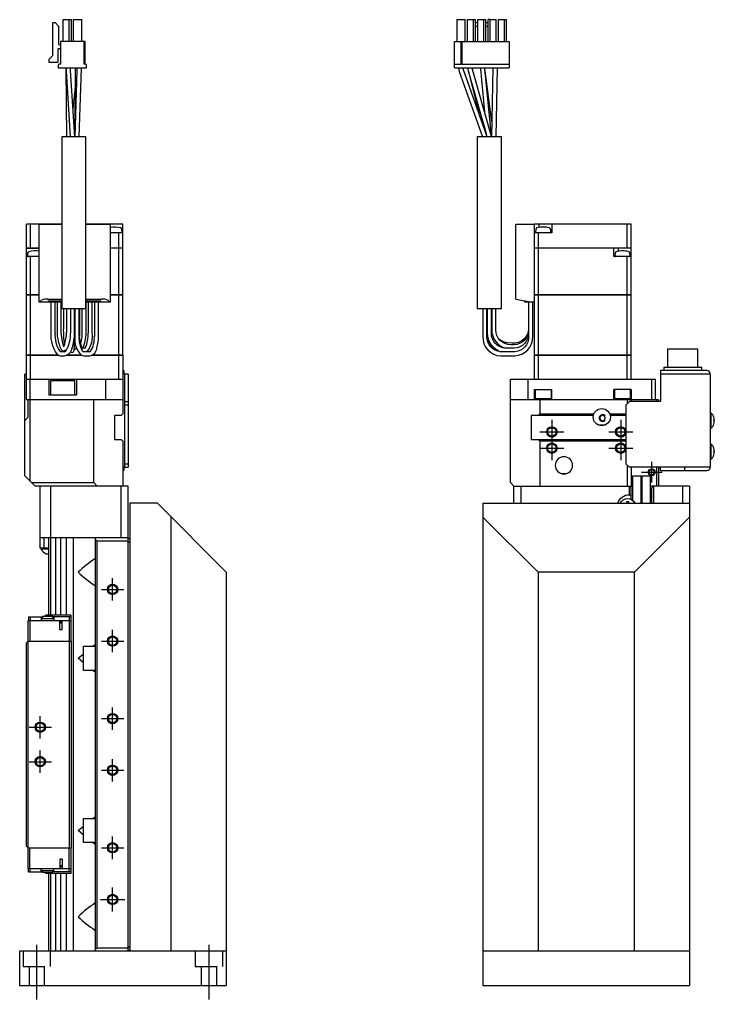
# Model space of a CAD drawing. Extents: x 0 to 469, y -8 to 440.
# Drawn here: x 267 to 468.7, y 81 to 365.4 of the extents above; entities that cross this region are included whole.
import ezdxf

# ---------------------------------------------------------------- set-up
doc = ezdxf.new("R2010")
doc.units = 0
doc.header["$LTSCALE"] = 0.5
doc.linetypes.add('CENTER', pattern=[50.8, 31.75, -6.35, 6.35, -6.35])
doc.linetypes.add('DASHED', pattern=[19.05, 12.7, -6.35])
for name, color, linetype in [('MSM_CENTER', 1, 'CENTER'), ('MSM_CONTINUOUS', 7, 'CONTINUOUS'), ('MSM_DASHED', 4, 'DASHED'), ('MSM_NARROW', 5, 'CONTINUOUS')]:
    doc.layers.add(name, color=color, linetype=linetype)

msp = doc.modelspace()

# ---------------------------------------------------------------- linework, layer by layer
at = {"layer": 'MSM_CENTER'}
for p, q in [((421.54, 249.2), (421.54, 237.5)), ((441.54, 249.2), (441.54, 237.5)), ((418.04, 245.7), (425.04, 245.7)), ((438.04, 245.7), (445.04, 245.7)), ((418.04, 241), (425.04, 241)), ((438.04, 241), (445.04, 241)), ((450.54, 231), (450.54, 237)), ((447.54, 234), (453.54, 234)), ((294.03, 196.75), (294.03, 203.25)), ((290.78, 200), (297.28, 200)), ((294.03, 181.75), (294.03, 188.25)), ((290.78, 185), (297.28, 185)), ((294.03, 159.25), (294.03, 165.75)), ((273.03, 156.75), (273.03, 163.25)), ((290.78, 162.5), (297.28, 162.5)), ((269.78, 160), (276.28, 160)), ((273.03, 146.75), (273.03, 153.25)), ((294.03, 144.25), (294.03, 150.75)), ((269.78, 150), (276.28, 150)), ((290.78, 147.5), (297.28, 147.5)), ((294.03, 121.75), (294.03, 128.25)), ((290.78, 125), (297.28, 125)), ((294.03, 106.5), (294.03, 113.5)), ((290.53, 110), (297.53, 110)), ((272.03, 81), (272.03, 97.5)), ((322.03, 81), (322.03, 97.5))]:
    msp.add_line(p, q, dxfattribs=at)
at = {"layer": 'MSM_CONTINUOUS'}
for p, q in [((276.66, 354.97), (276.66, 364.51)), ((276.66, 364.51), (277.36, 364.51)), ((277.36, 364.51), (278.36, 363.51)), ((279.65, 359.05), (279.65, 365.4)), ((279.65, 365.4), (282.05, 365.4)), ((281.45, 359.05), (281.45, 365.4)), ((282.05, 359.05), (282.05, 365.4)), ((282.65, 365.4), (285.05, 365.4)), ((282.65, 359.05), (282.65, 365.4)), ((285.05, 359.05), (285.05, 365.4)), ((394.02, 365.4), (396.42, 365.4)), ((394.02, 359.05), (394.02, 365.4)), ((396.42, 359.05), (396.42, 365.4)), ((397.02, 359.05), (397.02, 365.4)), ((397.02, 365.4), (398.82, 365.4)), ((398.82, 359.05), (398.82, 365.4)), ((398.82, 365.4), (399.42, 365.4)), ((399.42, 359.05), (399.42, 365.4)), ((399.42, 364.51), (400.02, 364.51)), ((400.02, 365.4), (401.82, 365.4)), ((400.02, 359.05), (400.02, 365.4)), ((401.82, 359.05), (401.82, 365.4)), ((401.82, 365.4), (402.42, 365.4)), ((402.42, 359.05), (402.42, 365.4)), ((402.42, 364.51), (403.02, 364.51)), ((403.02, 359.05), (403.02, 365.4)), ((403.62, 365.4), (403.02, 365.4)), ((403.62, 359.05), (403.62, 365.4)), ((403.62, 365.4), (405.42, 365.4)), ((405.42, 359.05), (405.42, 365.4)), ((406.02, 365.4), (407.82, 365.4)), ((406.02, 359.05), (406.02, 365.4)), ((407.82, 359.05), (407.82, 365.4)), ((407.82, 365.4), (408.42, 365.4)), ((408.42, 359.05), (408.42, 365.4)), ((278.36, 363.51), (278.36, 358.38)), ((399.42, 363.51), (400.02, 363.51)), ((402.42, 363.51), (403.02, 363.51)), ((278.92, 359.05), (278.92, 352.42)), ((286.03, 359.05), (278.92, 359.05)), ((285.78, 352.42), (285.78, 359.05)), ((286.03, 352.42), (286.03, 359.05)), ((393.29, 351.4), (393.29, 359.05)), ((393.29, 359.05), (409.14, 359.05)), ((395.07, 359.05), (395.07, 352.42)), ((395.37, 359.05), (395.37, 352.42)), ((409.14, 359.05), (409.14, 351.4)), ((278.17, 356.8), (278.17, 352.95)), ((278.92, 356.95), (278.32, 356.95)), ((278.64, 358.1), (278.92, 358.1)), ((275.64, 353.95), (276.66, 354.97)), ((275.64, 352.95), (275.64, 353.95)), ((278.17, 352.95), (275.64, 352.95)), ((278.21, 352.12), (278.21, 351.4)), ((278.21, 351.4), (286.49, 351.4)), ((278.92, 352.42), (278.51, 352.42)), ((280.47, 351.4), (280.48, 351.06)), ((280.48, 351.4), (280.48, 350.79)), ((280.48, 351.06), (280.63, 331.4)), ((280.49, 351.4), (280.53, 350.53)), ((280.53, 350.53), (281.72, 331.4)), ((281.82, 350.62), (281.79, 351.4)), ((283.03, 331.41), (281.82, 350.62)), ((283.17, 350.73), (283.03, 331.42)), ((283.65, 350.6), (283.03, 331.4)), ((283.17, 351.4), (283.17, 350.73)), ((283.67, 351.4), (283.65, 350.6)), ((284.33, 331.4), (284.97, 351.28)), ((284.95, 350.56), (284.97, 351.4)), ((284.97, 351.28), (284.97, 351.4)), ((286.19, 352.42), (285.78, 352.42)), ((286.49, 351.4), (286.49, 352.12)), ((393.29, 352.42), (409.14, 352.42)), ((393.29, 351.4), (409.14, 351.4)), ((394.4, 351.4), (394.66, 350.37)), ((394.66, 350.37), (401.4, 331.4)), ((395.89, 350.8), (395.72, 351.4)), ((395.89, 350.79), (395.72, 351.4)), ((402.78, 331.4), (395.89, 350.8)), ((397.07, 351.4), (397.21, 350.64)), ((397.08, 351.4), (397.25, 350.55)), ((397.21, 350.64), (400.32, 338.33)), ((397.25, 350.55), (402.44, 332.33)), ((398.5, 350.9), (398.39, 351.4)), ((404.04, 331.48), (398.5, 350.9)), ((400.75, 351.4), (400.78, 350.99)), ((400.78, 350.99), (402.02, 338.58)), ((402.07, 351.12), (402.05, 351.4)), ((404.03, 331.52), (402.07, 351.12)), ((404.12, 335.7), (402.08, 351.16)), ((404.44, 351.32), (404.04, 331.4)), ((404.44, 351.4), (404.43, 351.25)), ((404.44, 351.4), (404.44, 351.32)), ((405.34, 331.4), (405.74, 351.29)), ((405.74, 351.29), (405.74, 351.4)), ((283.13, 345.88), (282.52, 339.55)), ((286.26, 331.4), (279.26, 331.4)), ((279.26, 331.4), (279.26, 281.4)), ((286.26, 281.4), (286.26, 331.4)), ((406.89, 331.4), (399.89, 331.4)), ((399.89, 331.4), (399.89, 281.4)), ((406.89, 281.4), (406.89, 331.4)), ((269.03, 299.11), (269.03, 306)), ((279.26, 306), (269.03, 306)), ((270.18, 299.11), (270.18, 306)), ((272.73, 283.4), (272.73, 305.9)), ((279.26, 305.9), (272.73, 305.9)), ((297.03, 306), (286.26, 306)), ((293.33, 305.9), (286.26, 305.9)), ((293.28, 305.9), (293.28, 306)), ((293.33, 305.9), (293.33, 283.4)), ((296.76, 303.7), (296.69, 304.47)), ((297.03, 299.11), (297.03, 306)), ((411.04, 284.26), (411.04, 305.9)), ((416.54, 305.9), (411.04, 305.9)), ((416.54, 268), (416.54, 306)), ((444.54, 306), (416.54, 306)), ((416.87, 304.47), (416.81, 303.7)), ((417.79, 306), (417.79, 305.06)), ((421.27, 303.7), (421.2, 304.47)), ((421.54, 306), (421.54, 303.5)), ((443.38, 299.11), (443.38, 306)), ((444.54, 299.11), (444.54, 306)), ((297.03, 303.5), (293.33, 303.5)), ((295.87, 299.11), (295.87, 303.5)), ((421.54, 303.5), (416.54, 303.5)), ((417.69, 299.11), (417.69, 303.5)), ((269.03, 299.11), (272.73, 299.11)), ((269.03, 285.5), (269.03, 299.1)), ((269.03, 299.1), (272.73, 299.1)), ((269.04, 299.1), (269.04, 299.11)), ((270.18, 299.1), (270.18, 299.11)), ((293.33, 299.11), (297.03, 299.11)), ((297.03, 299.1), (293.33, 299.1)), ((295.87, 299.1), (295.87, 299.11)), ((295.87, 285.5), (295.87, 299.1)), ((297.02, 299.1), (297.02, 299.11)), ((297.03, 285.5), (297.03, 299.1)), ((416.54, 299.11), (444.54, 299.11)), ((444.54, 299.1), (416.54, 299.1)), ((416.55, 299.1), (416.55, 299.11)), ((417.69, 285.5), (417.69, 299.1)), ((417.7, 299.1), (417.7, 299.11)), ((439.54, 296.6), (439.54, 299.1)), ((440.79, 299.1), (440.79, 298.17)), ((443.37, 299.1), (443.37, 299.11)), ((444.53, 299.1), (444.53, 299.11)), ((444.54, 285.5), (444.54, 299.1)), ((272.73, 296.6), (269.03, 296.6)), ((269.36, 297.58), (269.29, 296.81)), ((270.18, 285.5), (270.18, 296.6)), ((444.54, 296.6), (439.54, 296.6)), ((439.87, 297.58), (439.81, 296.81)), ((443.38, 285.5), (443.38, 296.6)), ((444.27, 296.81), (444.2, 297.58)), ((269.03, 285.5), (272.73, 285.5)), ((269.03, 268), (269.03, 285.49)), ((272.73, 285.49), (269.03, 285.49)), ((269.04, 285.5), (269.04, 285.49)), ((270.18, 285.5), (270.18, 285.49)), ((270.18, 268), (270.18, 285.49)), ((293.33, 285.5), (297.03, 285.5)), ((297.03, 285.49), (293.33, 285.49)), ((295.87, 285.5), (295.87, 285.49)), ((295.87, 268), (295.87, 285.49)), ((297.02, 285.5), (297.02, 285.49)), ((297.03, 268), (297.03, 285.49)), ((416.54, 285.5), (444.54, 285.5)), ((444.54, 285.49), (416.54, 285.49)), ((416.55, 285.5), (416.55, 285.49)), ((417.69, 268), (417.69, 285.49)), ((417.7, 285.5), (417.7, 285.49)), ((443.37, 285.5), (443.37, 285.49)), ((443.38, 268), (443.38, 285.49)), ((444.53, 285.5), (444.53, 285.49)), ((444.54, 268), (444.54, 285.49)), ((279.26, 283.4), (272.73, 283.4)), ((272.83, 283.4), (273.43, 284)), ((275.21, 284.26), (279.26, 284.26)), ((275.43, 283.79), (279.26, 283.79)), ((275.43, 283.4), (275.43, 283.79)), ((276.13, 283.4), (276.13, 274.4)), ((277.33, 274.4), (277.33, 283.4)), ((277.93, 283.4), (277.93, 275.88)), ((279.13, 275.88), (279.13, 283.4)), ((286.26, 284.26), (290.85, 284.26)), ((286.26, 283.79), (290.63, 283.79)), ((293.33, 283.4), (286.26, 283.4)), ((286.33, 275.4), (286.33, 283.4)), ((286.93, 283.4), (286.93, 274.4)), ((288.13, 274.4), (288.13, 283.4)), ((288.73, 283.4), (288.73, 273.4)), ((289.93, 273.4), (289.93, 283.4)), ((290.63, 283.4), (290.63, 283.79)), ((292.62, 284), (293.22, 283.4)), ((411.04, 284.26), (415.94, 283.4)), ((413.74, 283.4), (413.74, 283.79)), ((416.54, 283.4), (413.74, 283.4)), ((414.79, 283.4), (414.79, 273.4)), ((415.99, 273.4), (415.99, 283.4)), ((286.26, 281.4), (279.26, 281.4)), ((279.73, 281.4), (279.73, 275.86)), ((280.68, 281.4), (280.68, 275.95)), ((281.78, 281.4), (281.78, 274.4)), ((282.98, 274.4), (282.98, 281.4)), ((283.08, 281.4), (283.08, 273.4)), ((284.28, 273.4), (284.28, 281.4)), ((284.53, 274.4), (284.53, 281.4)), ((285.13, 281.4), (285.13, 275.4)), ((406.89, 281.4), (399.89, 281.4)), ((401.49, 281.4), (401.49, 273.4)), ((402.69, 273.4), (402.69, 281.4)), ((402.79, 281.4), (402.79, 274.4)), ((403.99, 274.4), (403.99, 281.4)), ((404.09, 281.4), (404.09, 274.4)), ((405.29, 275.4), (405.29, 281.4)), ((280.68, 275.98), (280.68, 275.93)), ((414.79, 275.88), (414.78, 275.64)), ((284.45, 272.34), (284.53, 274.4)), ((404.14, 273.69), (403.99, 274.9)), ((404.09, 274.4), (404.14, 273.69)), ((404.14, 273.69), (404.15, 273.67)), ((404.15, 273.67), (404.14, 273.69)), ((279.85, 270.52), (279.7, 270.46)), ((410.02, 271.47), (408.64, 271.59)), ((410.48, 271), (409.6, 271)), ((269.03, 268), (278.3, 268)), ((269.03, 255), (269.03, 267.99)), ((278.32, 267.99), (269.03, 267.99)), ((269.04, 268), (269.04, 267.99)), ((270.18, 268), (270.18, 267.99)), ((270.18, 261), (270.18, 267.99)), ((280.05, 269), (279.07, 269)), ((279.07, 267.8), (280.03, 267.8)), ((280.06, 269.32), (280.1, 269.33)), ((280.1, 269.33), (280.31, 269.41)), ((284.92, 267.99), (280.68, 267.99)), ((280.7, 268), (284.91, 268)), ((281.86, 268.96), (282.04, 268.83)), ((282.04, 268.83), (282.23, 268.8)), ((282.89, 269.8), (282.95, 269.8)), ((282.95, 269.8), (283.35, 269.8)), ((283.35, 269.8), (283.39, 269.8)), ((283.39, 269.8), (283.61, 269.85)), ((285.97, 270), (285.23, 270)), ((287.37, 269), (285.63, 269)), ((285.63, 267.8), (287.37, 267.8)), ((297.03, 267.99), (287.97, 267.99)), ((287.99, 268), (297.03, 268)), ((295.87, 268), (295.87, 267.99)), ((295.87, 261), (295.87, 267.99)), ((297.02, 268), (297.02, 267.99)), ((297.03, 267.99), (297.03, 251)), ((406.69, 269.01), (406.73, 269)), ((410.79, 269), (406.69, 269)), ((406.69, 267.8), (410.79, 267.8)), ((410.63, 270), (408.15, 270)), ((416.54, 268), (444.54, 268)), ((416.54, 261), (416.54, 267.99)), ((444.54, 267.99), (416.54, 267.99)), ((416.55, 268), (416.55, 267.99)), ((417.69, 261), (417.69, 267.99)), ((417.7, 268), (417.7, 267.99)), ((443.37, 268), (443.37, 267.99)), ((443.38, 261), (443.38, 267.99)), ((444.53, 268), (444.53, 267.99)), ((444.54, 261), (444.54, 267.99)), ((455.11, 269.8), (463.96, 269.8)), ((455.11, 269.8), (455.11, 264.5)), ((463.96, 264.5), (463.96, 269.8)), ((454.04, 264.5), (465.04, 264.5)), ((454.04, 264.5), (454.04, 263.5)), ((465.04, 263.5), (465.04, 264.5)), ((269.03, 262.5), (268.53, 262.5)), ((268.53, 233), (268.53, 262.5)), ((297.03, 263.5), (297.33, 263.5)), ((298.53, 262.5), (297.03, 262.5)), ((297.33, 263.5), (297.33, 262.5)), ((297.53, 235.5), (297.53, 262.5)), ((298.53, 262.5), (298.53, 235.5)), ((453.04, 263.5), (453.04, 254.5)), ((466.54, 263.5), (453.04, 263.5)), ((467.54, 262.5), (453.04, 262.5)), ((467.54, 262.5), (467.54, 235.5)), ((269.03, 261), (297.03, 261)), ((270.03, 261), (270.03, 231.5)), ((275.53, 261), (275.53, 256.5)), ((283.03, 260.5), (276.03, 260.5)), ((276.03, 260.5), (276.03, 256.5)), ((283.03, 256.5), (283.03, 260.5)), ((283.53, 261), (283.53, 256.5)), ((292.03, 255), (292.03, 261)), ((409.54, 261), (451.54, 261)), ((409.54, 231), (409.54, 261)), ((414.54, 261), (414.54, 255)), ((450.54, 255), (450.54, 261)), ((451.54, 261), (451.54, 255)), ((275.53, 256.5), (283.53, 256.5)), ((416.54, 258), (421.54, 258)), ((416.54, 255), (416.54, 258)), ((416.69, 258), (416.69, 255.4)), ((421.39, 255.4), (421.39, 258)), ((421.54, 255), (421.54, 258)), ((444.54, 258), (439.54, 258)), ((439.54, 255), (439.54, 258)), ((439.69, 258), (439.69, 255.4)), ((444.39, 255.4), (444.39, 258)), ((444.54, 258), (444.54, 254.5)), ((297.03, 255), (269.03, 255)), ((269.53, 250), (269.53, 255)), ((288.53, 231), (288.53, 255)), ((297.53, 254.5), (298.53, 254.5)), ((298.53, 253.5), (297.53, 253.5)), ((452.54, 255), (409.54, 255)), ((416.69, 255.4), (421.39, 255.4)), ((418.04, 255), (418.04, 251)), ((439.69, 255.4), (444.39, 255.4)), ((444.04, 254.5), (443.04, 253.5)), ((443.04, 253.5), (443.04, 236.5)), ((443.54, 254), (443.54, 255)), ((453.04, 254.5), (444.04, 254.5)), ((452.04, 254.5), (452.04, 255)), ((452.54, 255), (452.54, 254.5)), ((294.53, 250.5), (294.53, 243.5)), ((296.53, 250.5), (294.53, 250.5)), ((296.53, 250.5), (297.03, 251)), ((415.54, 250.5), (415.54, 243.5)), ((433.59, 250.5), (415.54, 250.5)), ((417.54, 250.5), (418.04, 251)), ((418.04, 251), (433.75, 251)), ((438.33, 251), (443.04, 251)), ((443.04, 250.5), (438.49, 250.5)), ((467.72, 251.25), (467.54, 251.25)), ((467.72, 251.25), (467.72, 246.75)), ((268.53, 249), (269.53, 250)), ((434.95, 247.75), (437.13, 247.75)), ((468.57, 249.97), (468.57, 249.97)), ((468.57, 249.18), (468.73, 249.18)), ((468.57, 248.82), (468.57, 249.18)), ((468.73, 248.82), (468.57, 248.82)), ((468.57, 248.02), (468.57, 248.02)), ((467.54, 246.75), (467.72, 246.75)), ((294.53, 243.5), (296.53, 243.5)), ((297.03, 243), (296.53, 243.5)), ((297.03, 243), (297.03, 230)), ((415.54, 243.5), (443.04, 243.5)), ((418.04, 243), (417.54, 243.5)), ((418.04, 243), (418.04, 230)), ((443.04, 243), (418.04, 243)), ((467.72, 242.25), (467.54, 242.25)), ((467.72, 242.25), (467.72, 237.75)), ((468.57, 240.97), (468.57, 240.97)), ((468.57, 240.18), (468.73, 240.18)), ((468.57, 239.82), (468.57, 240.18)), ((468.73, 239.82), (468.57, 239.82)), ((468.57, 239.02), (468.57, 239.02)), ((297.53, 236.5), (298.53, 236.5)), ((443.04, 236.5), (444.04, 235.5)), ((467.54, 237.75), (467.72, 237.75)), ((297.03, 235.5), (298.53, 235.5)), ((297.33, 234.5), (297.03, 234.5)), ((297.33, 235.5), (297.33, 234.5)), ((424.34, 233.6), (425.74, 233.6)), ((443.54, 230), (443.54, 236)), ((467.54, 235.5), (444.04, 235.5)), ((444.54, 235.5), (444.54, 230)), ((452.04, 230), (452.04, 235.5)), ((452.54, 235.5), (452.54, 230)), ((453.04, 234.5), (453.04, 235.5)), ((453.04, 234.5), (466.54, 234.5)), ((460.04, 235.5), (460.04, 234.5)), ((271.53, 230), (268.53, 233)), ((270.53, 231), (288.53, 231)), ((288.53, 231), (289.53, 230)), ((297.03, 233), (297.13, 233)), ((297.13, 230), (297.13, 233)), ((409.54, 231), (410.54, 230)), ((444.94, 233), (447.44, 233)), ((444.94, 233), (444.94, 225.88)), ((447.44, 225), (447.44, 233)), ((447.64, 233), (450.14, 233)), ((447.64, 233), (447.64, 225)), ((450.14, 225), (450.14, 233)), ((298.53, 230), (271.53, 230)), ((273.03, 212), (273.03, 230)), ((276.03, 230), (276.03, 215)), ((296.53, 215), (296.53, 230)), ((298.53, 214), (298.53, 230)), ((410.54, 225), (410.54, 230)), ((410.54, 230), (444.94, 230)), ((412.54, 230), (412.54, 225)), ((444.04, 227.5), (444.04, 230)), ((444.54, 229.5), (444.04, 230)), ((444.54, 226.19), (444.54, 229.5)), ((447.64, 230), (447.44, 230)), ((461.54, 230), (450.14, 230)), ((451.04, 230), (450.54, 229.5)), ((450.54, 225), (450.54, 229.5)), ((451.04, 230), (451.04, 225)), ((459.54, 225), (459.54, 230)), ((461.54, 230), (461.54, 85)), ((299.03, 225), (299.03, 95)), ((307.03, 225), (299.03, 225)), ((327.03, 205), (307.03, 225)), ((401.54, 225), (461.54, 225)), ((401.54, 225), (401.54, 85)), ((443.17, 225.4), (443.17, 225)), ((443.91, 225), (443.91, 225.4)), ((444.54, 226.96), (444.04, 227.5)), ((311.03, 95), (311.03, 221)), ((417.54, 205), (401.54, 221)), ((461.54, 221), (445.54, 205)), ((298.53, 215), (273.03, 215)), ((274.03, 215), (274.03, 212)), ((275.53, 192.5), (275.53, 215)), ((276.03, 215), (276.03, 192.5)), ((277.42, 215), (277.42, 192.5)), ((279.03, 192.5), (279.03, 215)), ((280.63, 192.5), (280.63, 215)), ((282.53, 215), (282.53, 95)), ((289.03, 95), (289.03, 215)), ((289.53, 214), (289.03, 214.5)), ((298.52, 214), (289.53, 214)), ((289.53, 96), (289.53, 214)), ((298.52, 96), (298.52, 214)), ((299.03, 214.5), (298.53, 215)), ((275.53, 212), (273.03, 212)), ((273.18, 212), (273.18, 211.75)), ((273.18, 211.75), (275.53, 211.75)), ((274.69, 210.35), (275.53, 210.35)), ((289.03, 208.74), (288.9, 208.9)), ((327.03, 205), (327.03, 85)), ((445.54, 205), (417.54, 205)), ((417.54, 205), (417.54, 95)), ((445.54, 95), (445.54, 205)), ((289.03, 201.26), (288.9, 201.1)), ((269.53, 119), (269.53, 191)), ((269.53, 191), (281.93, 191)), ((269.63, 192), (269.63, 191)), ((269.63, 192), (273.63, 192)), ((270.03, 191), (270.03, 185)), ((270.13, 192), (270.13, 191)), ((273.33, 192), (273.33, 191)), ((273.33, 191.6), (276.93, 191.6)), ((276.63, 192.1), (273.63, 192.1)), ((273.63, 192.1), (273.63, 191.6)), ((274.36, 192.1), (274.6, 192.5)), ((281.93, 192.5), (274.6, 192.5)), ((276.63, 191.6), (276.63, 192.1)), ((281.93, 192), (276.63, 192)), ((276.93, 192), (276.93, 191)), ((278.68, 188.3), (278.68, 191)), ((279.03, 190.2), (279.03, 191)), ((279.38, 188.3), (279.38, 191)), ((281.43, 192), (281.43, 185)), ((281.93, 192.5), (281.93, 185)), ((279.38, 190.2), (278.68, 190.2)), ((279.38, 188.3), (278.68, 188.3)), ((269.03, 184.5), (269.53, 185)), ((269.53, 185), (282.03, 185)), ((281.53, 125), (281.53, 185)), ((282.03, 185), (282.03, 125)), ((269.03, 125.5), (269.03, 184.5)), ((285.53, 176.5), (285.53, 183.5)), ((285.53, 183.5), (289.03, 183.5)), ((288.15, 183.5), (288.9, 183.9)), ((288.9, 183.9), (289.03, 183.74)), ((284.03, 180), (285.53, 181.32)), ((285.53, 178.68), (284.03, 180)), ((289.03, 176.5), (285.53, 176.5)), ((288.9, 176.1), (288.15, 176.5)), ((289.03, 176.26), (288.9, 176.1)), ((288.15, 133.5), (288.9, 133.9)), ((288.9, 133.9), (289.03, 133.74)), ((284.03, 130), (285.53, 131.32)), ((285.53, 126.5), (285.53, 133.5)), ((285.53, 133.5), (289.03, 133.5)), ((285.53, 128.68), (284.03, 130)), ((269.53, 125), (269.03, 125.5)), ((289.03, 126.5), (285.53, 126.5)), ((288.9, 126.1), (288.15, 126.5)), ((289.03, 126.26), (288.9, 126.1)), ((269.53, 125), (282.03, 125)), ((270.03, 119), (270.03, 125)), ((281.43, 118), (281.43, 125)), ((281.93, 125), (281.93, 117.5)), ((278.68, 121.7), (278.68, 119)), ((279.38, 121.7), (278.68, 121.7)), ((279.38, 119.8), (278.68, 119.8)), ((279.03, 119), (279.03, 119.8)), ((279.38, 121.7), (279.38, 119)), ((269.53, 119), (281.93, 119)), ((269.63, 118), (269.63, 119)), ((269.63, 118), (273.63, 118)), ((270.13, 118), (270.13, 119)), ((273.33, 118), (273.33, 119)), ((273.33, 118.4), (276.93, 118.4)), ((273.63, 118.4), (273.63, 117.9)), ((273.63, 117.95), (276.63, 117.95)), ((273.63, 117.9), (274.36, 117.9)), ((274.33, 117.95), (274.6, 117.5)), ((281.93, 117.5), (274.6, 117.5)), ((275.53, 95), (275.53, 117.5)), ((276.03, 117.5), (276.03, 95)), ((276.63, 117.95), (276.63, 118.4)), ((281.93, 118), (276.63, 118)), ((276.93, 118), (276.93, 119)), ((277.42, 117.5), (277.42, 95)), ((279.03, 95), (279.03, 117.5)), ((280.63, 95), (280.63, 117.5)), ((289.03, 108.74), (288.9, 108.9)), ((289.03, 101.26), (288.9, 101.1)), ((327.03, 95), (267.03, 95)), ((267.03, 95), (267.03, 85)), ((289.03, 95.5), (289.53, 96)), ((289.53, 96), (298.52, 96)), ((298.53, 95), (298.53, 95.99)), ((298.53, 95), (299.03, 95.5)), ((461.54, 95), (401.54, 95)), ((267.03, 85), (327.03, 85)), ((401.54, 85), (461.54, 85))]:
    msp.add_line(p, q, dxfattribs=at)
for centre, radius in [((436.04, 250), 2.5), ((421.54, 245.7), 1.23), ((441.54, 245.7), 1.23), ((421.54, 241), 1.23), ((441.54, 241), 1.23), ((450.54, 234), 0.783), ((294.03, 200), 1.23), ((294.03, 185), 1.23), ((294.03, 162.5), 1.23), ((273.03, 160), 1.23), ((273.03, 150), 1.23), ((294.03, 147.5), 1.23), ((294.03, 125), 1.23), ((294.03, 110), 1.23)]:
    msp.add_circle(centre, radius, dxfattribs=at)
at = {"layer": 'MSM_CONTINUOUS', "extrusion": (0, 0, -1)}
msp.add_circle((-425.04, 236), 2.5, dxfattribs=at)
at = {"layer": 'MSM_CONTINUOUS'}
for centre, radius, start, end in [((278.64, 358.38), 0.28, 180, 270), ((278.32, 356.8), 0.15, 90, 180), ((278.51, 352.12), 0.3, 90, 180), ((286.19, 352.12), 0.3, 0, 90), ((294.53, 299.19), 6, 72.3708, 101.537), ((296.19, 304.43), 0.5, 5, 72.3708), ((417.37, 304.43), 0.5, 107.6292, 175), ((419.04, 299.19), 6, 72.3708, 107.6292), ((420.7, 304.43), 0.5, 5, 72.3708), ((296.56, 303.69), 0.2, 288.1949, 5), ((417.01, 303.69), 0.2, 175, 251.8051), ((421.07, 303.69), 0.2, 288.1949, 5), ((269.49, 296.8), 0.2, 175, 270), ((269.86, 297.54), 0.5, 107.6292, 175), ((271.53, 292.3), 6, 78.463, 107.6292), ((440.01, 296.8), 0.2, 175, 270), ((440.37, 297.54), 0.5, 107.6292, 175), ((442.04, 292.3), 6, 72.3708, 107.6292), ((443.7, 297.54), 0.5, 5, 72.3708), ((444.07, 296.8), 0.2, 270, 5), ((274.97, 279.76), 4.51, 86.9565, 109.8759), ((291.07, 279.62), 4.64, 70.4546, 92.713), ((290.62, 274.96), 12.73, 175.8454, 204.6186), ((284.83, 273.64), 8.74, 175.0197, 218.3235), ((285.01, 273.65), 7.72, 174.4381, 215.6687), ((306.59, 275.12), 26.87, 178.4238, 188.8516), ((266.93, 275.21), 13.77, 342.1759, 357.1972), ((273.14, 273.82), 8.65, 328.5524, 3.8561), ((270.04, 274.2), 12.93, 341.4264, 0.8555), ((212.99, 273.12), 69.98, 356.9256, 0.5083), ((289.45, 272.55), 6.43, 172.4193, 225.037), ((291.39, 272.92), 7.13, 176.1621, 211.44), ((298.33, 275.1), 14.15, 186.6571, 200.3054), ((275.39, 274.56), 10.96, 335.8666, 4.385), ((278.22, 273.87), 8.72, 334.6207, 3.4586), ((281.88, 272.89), 6.86, 326.8577, 4.2662), ((279.72, 273.53), 8.45, 354.0847, 5.9153), ((278.53, 273.28), 11.39, 344.0263, 0.5737), ((406.89, 273.2), 5.41, 177.9067, 267.8727), ((408.36, 274.32), 5.57, 179.2277, 252.6191), ((409.67, 275.37), 5.59, 179.7079, 254.0346), ((410.58, 273.21), 5.41, 272.1863, 2.0343), ((279.19, 271.04), 0.846, 321.4689, 356.9127), ((285.65, 270.54), 0.679, 210.1743, 232.5013), ((280.93, 273.46), 7.25, 321.9863, 353.6299), ((279.11, 269.52), 1.72, 229.0024, 268.8954), ((279.15, 269.61), 0.622, 228.9031, 263.0608), ((279.81, 270.26), 0.978, 218.7039, 284.8652), ((279.59, 270.51), 2.75, 279.2724, 351.0568), ((279.83, 269.86), 0.889, 283.8661, 321.118), ((279.86, 270.53), 1.21, 291.8456, 319.7784), ((282.25, 269.42), 0.622, 268.1145, 354.9417), ((285.64, 269.25), 1.45, 239.5973, 269.5942), ((285.7, 269.47), 0.476, 213.7324, 261.3862), ((285.18, 270.23), 0.266, 300.6087, 325.589), ((285.13, 270.92), 1.25, 312.2163, 320.9064), ((286.89, 270.35), 2.6, 280.5511, 355.471), ((287.26, 269.5), 0.517, 281.8582, 314.7596), ((466.54, 262.5), 1, 0, 90), ((436.37, 249.55), 1.19, 84.9334, 167.2967), ((436.35, 249.66), 0.885, 85.3399, 173.8609), ((436.19, 249.76), 0.819, 279.2683, 73.8152), ((436.36, 250.02), 0.727, 26.8285, 81.1444), ((465.74, 249), 3, 19.0021, 48.5904), ((436.38, 249.92), 1.18, 185.5296, 268.5756), ((436.35, 249.83), 0.884, 184.8814, 268.3869), ((436.36, 249.48), 0.736, 270, 333.1244), ((465.74, 249), 3, 311.4096, 340.9979), ((465.74, 249), 2.99, 3.446, 18.9685), ((465.74, 249), 2.99, 341.0315, 356.554), ((465.74, 240), 3, 19.0021, 48.5904), ((465.74, 240), 3, 311.4096, 340.9979), ((465.74, 240), 2.99, 3.446, 18.9685), ((465.74, 240), 2.99, 341.0315, 356.554), ((466.54, 235.5), 1, 270, 0), ((443.54, 224), 1.45, 75.2162, 104.7838), ((444.04, 224), 2.25, 66.4218, 84.6446), ((297.53, 215.5), 1.8, 303.5573, 303.749), ((299.06, 214.59), 0.794, 227.7589, 267.5692), ((276.03, 213.31), 3.25, 208.7266, 245.6996), ((305.82, 182.74), 31.15, 122.893, 134.3981), ((305.82, 227.26), 31.15, 225.6019, 237.107), ((305.82, 82.74), 31.15, 122.893, 134.3981), ((305.82, 127.26), 31.15, 225.6019, 237.107), ((297.53, 94.5), 1.8, 56.251, 56.4427), ((299.06, 95.41), 0.794, 92.4308, 132.2411)]:
    msp.add_arc(centre, radius, start, end, dxfattribs=at)
at = {"layer": 'MSM_CONTINUOUS', "extrusion": (0, 0, -1)}
for centre, radius, start, end in [((-292.89, 275.11), 13.78, 340.6907, 3.2092), ((-255.4, 275.19), 25.29, 178.3223, 181.4809), ((-269.33, 274.97), 15.8, 178.4424, 193.4128), ((-406.91, 273.21), 4.22, 272.931, 2.4936), ((-408.13, 274.29), 5.45, 293.9954, 1.1091), ((-408.28, 274.28), 4.29, 271.6879, 1.5108), ((-409.64, 275.35), 4.36, 270.6063, 0.5686), ((-410.4, 275.85), 4.39, 179.8692, 274.9179), ((-410.43, 275.35), 4.36, 179.4143, 269.4108), ((-410.5, 274.28), 4.29, 178.4433, 268.358), ((-410.58, 273.21), 4.22, 177.4296, 267.1458), ((-409.02, 275.95), 4.37, 275.0458, 306.9461), ((-444.04, 224), 3.5, 16.6015, 90), ((-443.54, 224), 2.35, 25.1843, 154.8157)]:
    msp.add_arc(centre, radius, start, end, dxfattribs=at)
at = {"layer": 'MSM_DASHED'}
for p, q in [((268.03, 95), (268.03, 90.5)), ((276.03, 90.5), (276.03, 95)), ((318.03, 95), (318.03, 90.5)), ((326.03, 90.5), (326.03, 95)), ((268.03, 90.5), (276.03, 90.5)), ((269.78, 90.5), (269.78, 85)), ((274.28, 85), (274.28, 90.5)), ((318.03, 90.5), (326.03, 90.5)), ((319.78, 90.5), (319.78, 85)), ((324.28, 85), (324.28, 90.5))]:
    msp.add_line(p, q, dxfattribs=at)
at = {"layer": 'MSM_NARROW'}
for centre, radius in [((421.54, 245.7), 1.5), ((441.54, 245.7), 1.5), ((421.54, 241), 1.5), ((441.54, 241), 1.5), ((450.54, 234), 1), ((294.03, 200), 1.5), ((294.03, 185), 1.5), ((294.03, 162.5), 1.5), ((273.03, 160), 1.5), ((273.03, 150), 1.5), ((294.03, 147.5), 1.5), ((294.03, 125), 1.5), ((294.03, 110), 1.5)]:
    msp.add_circle(centre, radius, dxfattribs=at)

doc.saveas('drawing.dxf')
